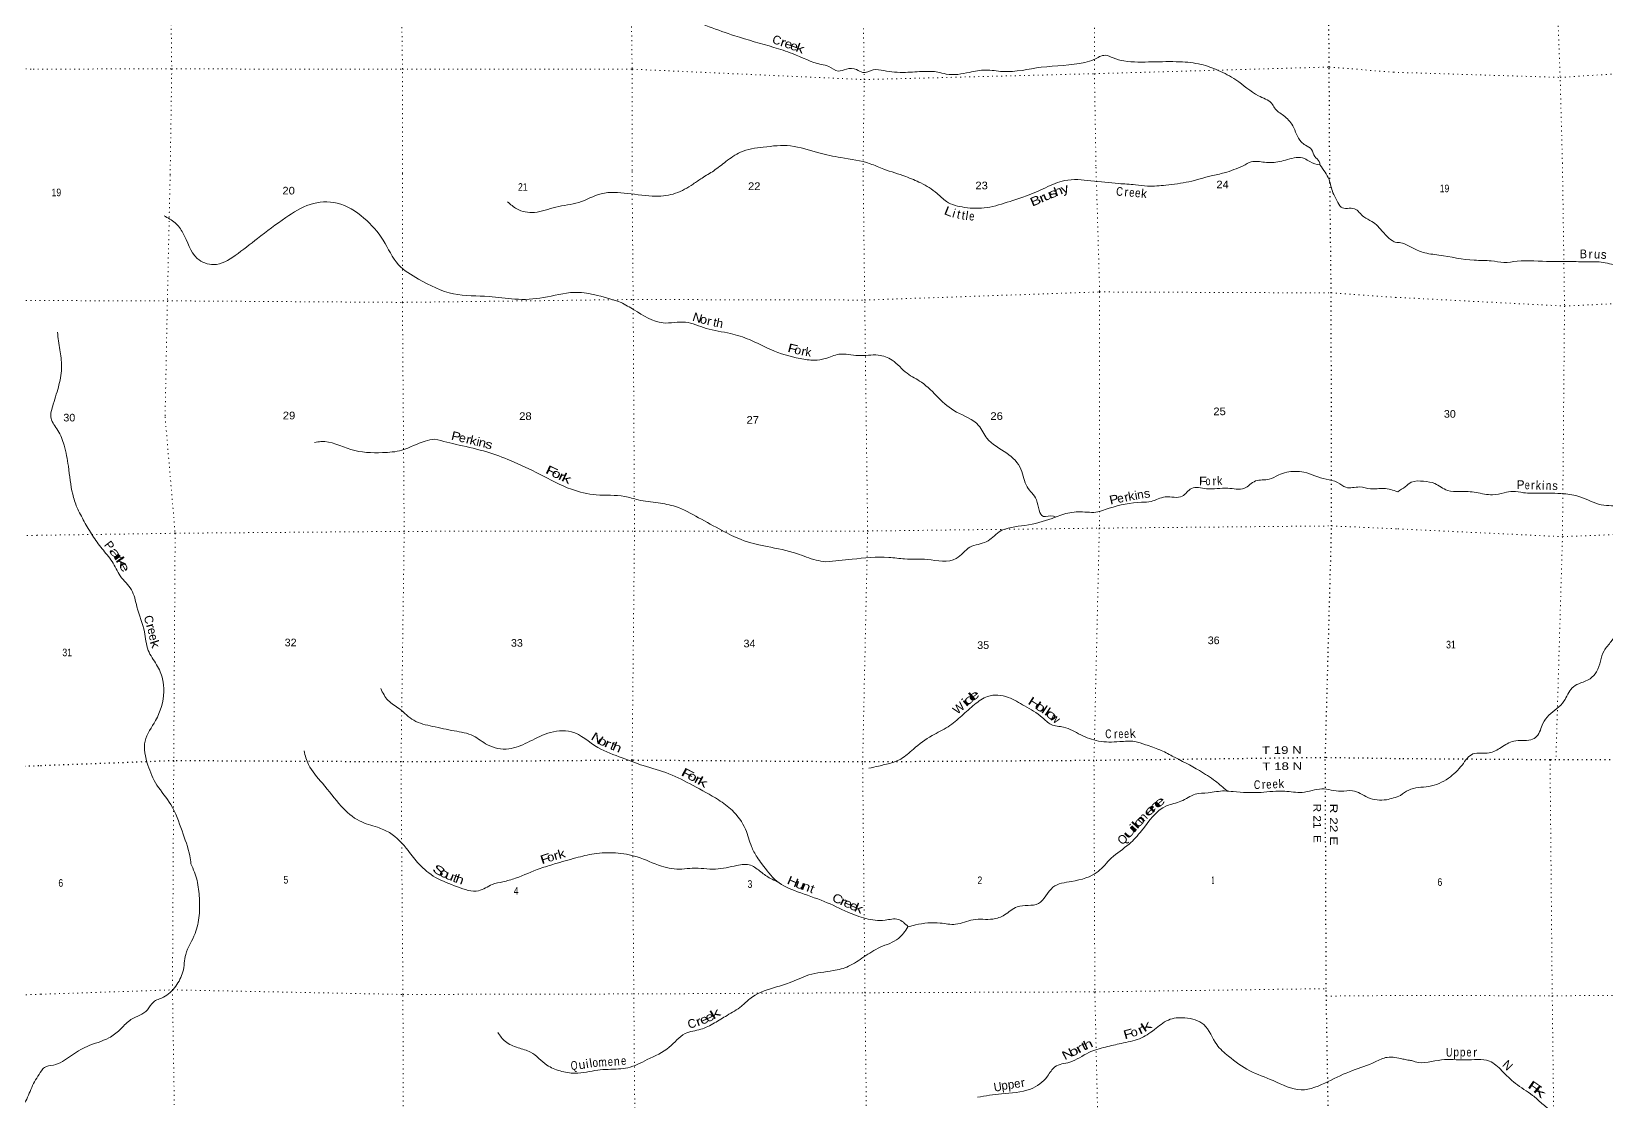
# Model space of a CAD drawing. Header units: feet. Extents: x -8 to 250644, y -192250 to 1368.
# Drawn here: x 187549 to 223749, y -158002 to -133394 of the extents above; entities that cross this region are included whole.
import ezdxf
from ezdxf.enums import TextEntityAlignment as Align

# ---------------------------------------------------------------- set-up
doc = ezdxf.new("R2010")
doc.units = ezdxf.units.FT
doc.header["$LTSCALE"] = 70
doc.linetypes.add('DOTTED', pattern=[1.5, 0.3, -1.2])
for name, color, linetype, lineweight in [('39', 7, 'Continuous', 13), ('6', 7, 'DOTTED', 25), ('7', 7, 'DOTTED', 13)]:
    doc.layers.add(name, color=color, linetype=linetype, lineweight=lineweight)
doc.layers.add('41', color=7, linetype='Continuous')

msp = doc.modelspace()

# ---------------------------------------------------------------- linework, layer by layer
at = {"layer": '39'}
for points in [[(187548.57, -129823.75), (187980.49, -129956.93), (188644.93, -129986.72), (189307.62, -130044.75), (189679.1, -130049.18), (190054.18, -130009.23), (190671.25, -129942.71), (191262.96, -129967.16), (191799.41, -129913.53), (192431.11, -129691.63), (193060.53, -129443.55), (193681.86, -129193.53), (193956.26, -129178.75), (194265.86, -129254.35), (194822.22, -129379.95), (195520.86, -129604.97), (195922.72, -129826.84), (196192.86, -130203.21), (196403.71, -130503.56), (196762.1, -131028.26), (197035.16, -131497.35), (197229.98, -131809.95), (197524.02, -131946.18), (197872.7, -132096), (198352.83, -132270.73), (199175.81, -132619.52), (199695.09, -132668.88), (199976.18, -132718.55), (200295.76, -132576.31), (200625.64, -132661.79), (200740.98, -132690.91), (201011.93, -132736.64), (201622.34, -132815.35), (201953.96, -132872.59), (202504.8, -133052.68), (203122.76, -133284.53), (203712.22, -133492.47), (204613.14, -133759.85), (205040.48, -133902.85), (205698.99, -134152.45), (205877.1, -134201.11), (206086.03, -134303.9), (206277.35, -134257.67), (206509.62, -134269.52), (206653.6, -134336.65), (206895.27, -134277.84), (207135.64, -134293.63), (207636.68, -134335.1), (208066.44, -134312.76), (208379.5, -134329.85), (208571.71, -134374.34), (209106.28, -134334.84), (209477.19, -134280.81), (209873.18, -134315.25), (210758.43, -134217.88), (211758.62, -134107.3), (211967.89, -134038.72), (212227.35, -133941.43), (212407.61, -134002.16), (212658.59, -134070.27), (213304.8, -134094.19), (213938.64, -134092.02), (214431.78, -134151.72), (214822.72, -134289.02), (215230.62, -134508.81), (215746.9, -134870.68), (215911.16, -134947.7), (216051.4, -135045.12), (216119.07, -135153.32), (216324.65, -135326.71), (216536.9, -135562.53), (216732.29, -135933.59), (216829.92, -136009.25), (216970.2, -136110.69), (217044.42, -136269.24), (217144.45, -136383.17), (217164.57, -136470.73)], [(203231.19, -136597.98), (203508.32, -136387.51), (203845.32, -136168.49), (204369.07, -136054.5), (204994.56, -136024.19), (205642.13, -136187.21), (206151.87, -136293.11), (206825.48, -136435.71), (207136.61, -136562.84)], [(215401.55, -136485.69), (215580.06, -136392.43), (215886.99, -136401.52), (216062.7, -136409.88), (216419.32, -136339.86), (216806.67, -136315.92), (216926.47, -136387.32), (217163.21, -136464.8)], [(217164.57, -136470.73), (217370.87, -136798.4), (217460.91, -137101.6), (217551.52, -137279.88), (217647.9, -137435.93), (217954.16, -137472.76), (218171.62, -137659.68), (218353.9, -137762.37), (218614.33, -138011.26), (218803.54, -138190.44), (218893.01, -138242.74)], [(232693.74, -136313.8), (232600.16, -136524.67), (232474.76, -136730.87), (232291.5, -137013.97), (232270.32, -137150.99), (232189.3, -137368.95), (231813.18, -137715.81), (231412.05, -137942.09), (231280.24, -138096.01), (231114.22, -138254.19), (230815.14, -138389.16), (230634.59, -138485.05), (230406.18, -138647.7), (230234.55, -138866.31), (230060.6, -139040.65), (229795.08, -139080.78), (229151.3, -139163.88), (228941.29, -139080.84), (228643.97, -139179.57), (228406.11, -139145.04), (228265.22, -139154.09), (228127.44, -139318.11), (227845.63, -139332.2), (227380.74, -139369.73), (227108.37, -139295.19), (226920.87, -139262.31), (226660.87, -139227.93), (226095.62, -139026.66), (225238.78, -138879.8), (224921.06, -138940.44), (224570.26, -138880.55), (224302, -138818.05), (223959.31, -138766.15), (223578.21, -138692.38), (223346.65, -138694.04), (222955.93, -138682.73), (222470.65, -138684.18), (221693.33, -138677.65), (221389.47, -138705.99), (221099.25, -138669.81), (220710.51, -138654.47), (219898.18, -138537.49), (219531.25, -138473.68), (219272.7, -138360.8), (219024.27, -138253.88), (218893.01, -138242.74)], [(203231.19, -136597.98), (202960.15, -136766.15), (202756.52, -136903.44), (202352.55, -137115.53), (201898.58, -137181.11), (201247.95, -137117.96), (200644.42, -137124.8), (200125.63, -137326.1), (199601.73, -137432.76), (199106.17, -137555.22), (198704.84, -137475.15), (198491.66, -137310.35)], [(215401.55, -136485.69), (214962.66, -136644.35), (214665.69, -136714.2), (214152.17, -136848.95), (213621.9, -136927.48), (213201.62, -136948.36), (212919.6, -136919.32), (212534.97, -136891.44), (211898.4, -136826.12), (211296.76, -136822.86), (210858.03, -136986.99), (210397.54, -137183.59), (210038.74, -137300.48), (209511.25, -137445.46), (208996.09, -137439.21), (208576, -137302.94), (208362.59, -137117.99), (207989.58, -136878.44), (207641.8, -136731.28), (207136.61, -136562.84)], [(201098, -139623.9), (200472.19, -139445.64), (200024.92, -139394.29), (199316.07, -139515.14), (198656.51, -139548.8), (198066.28, -139489), (197250.68, -139427.72), (196443.93, -139088.32), (195983.34, -138757.08), (195630.74, -138194.95), (195190.2, -137684.18), (194570.51, -137340.65), (193955.16, -137369.77), (193393.32, -137674.31), (192742.97, -138155.12), (192230.41, -138545.73), (191737.88, -138754.79), (191359.99, -138614.01), (191029.18, -138023.43), (190847.44, -137793.8), (190594.07, -137633.48)], [(201098, -139623.9), (201395.77, -139795.81), (202065.26, -140096.47), (202578.15, -140080.59), (203054.64, -140222.27), (203613.36, -140340.85), (204047.58, -140480.99), (204541.19, -140711.12), (205213.58, -140915.05), (205548.03, -140953.57), (205793.09, -140918.56), (206103.8, -140818.34), (206552.82, -140847.5), (207011.46, -140838.28), (207326.66, -140951.56), (207674.26, -141255.87), (208002.58, -141459.66), (208395.09, -141819.88), (208807.33, -142145.62), (209315.92, -142452.13), (209506.5, -142750.16), (209963.18, -143091.51), (210291.43, -143462.53), (210432.96, -143867.89), (210645.7, -144167.68), (210807.04, -144546.63), (211036.32, -144537.99), (211090.66, -144563.1)], [(188144.29, -140308.5), (188199.31, -140714.84), (188239.95, -141095.16), (188180.47, -141516.9), (188048.84, -141963.63), (188000.35, -142292.57), (188154.46, -142568.85), (188299.27, -142909.71), (188395.44, -143394.16), (188495.47, -144037.72), (188593.52, -144336.8), (188762.32, -144665.29), (188951.15, -144985.5), (189169.97, -145289.25), (189400.75, -145582.8), (189587.7, -145915.12), (189844.91, -146232.54), (189972.22, -146625.97), (190143.9, -147202.24), (190231.35, -147628.36), (190424.32, -147958.6), (190560.92, -148285.45), (190588.48, -148579.28), (190400.99, -149240.2), (190158.99, -149712.36), (190221.73, -150263.67), (190432.32, -150724.66), (190751.41, -151172.33), (191007.96, -151779.88), (191185.66, -152354.06), (191214.23, -152537.93)], [(242603.63, -140618.4), (242478.58, -140723.31), (242332.36, -140833.04), (242215.26, -140789.6), (242094.39, -140782.41), (241809.63, -140949.49), (241599.53, -141138.18), (241563.78, -141208.88), (241407.57, -141328.75), (241113.52, -141320.78), (240882.84, -141447.22), (240682.75, -141627.78), (240512.42, -141745.74), (240281.42, -141825.88), (240111.36, -141982.08), (239948.61, -142031.55), (239772.87, -141954.3), (239671.43, -141846.34), (239427.56, -141815.87), (239261.36, -141662.07), (239007.96, -141422.35), (238783.87, -141341.42), (238597.37, -141165.63), (238241.86, -141009.16), (238043.63, -140881.75), (237688.77, -140817.86), (237434.94, -140801.56), (237112.8, -140807.88), (236816.25, -140731.5), (236548.69, -140767.62), (236141.88, -140760.46), (235775.65, -140795.28), (235407.28, -140814.01), (235072.78, -140780.16), (234954.45, -140847.43), (234858.22, -140908.5), (234558.39, -141222.62), (234358.23, -141393.12), (234082, -141626.56), (233978.27, -141766.18), (233753.62, -141890.57), (233607.87, -142066.72), (233342.58, -142139.06), (232900.02, -142486.4), (232774.84, -142724.8), (232596.72, -142879.04), (232313.93, -143040.07), (231957.81, -143366.67), (231551.85, -143480.26), (231063.2, -143574.33), (230848.12, -143628.19), (230716.05, -143745.88), (230172.2, -144007.39), (229811.79, -144011.97), (229475.94, -144072.74), (229177.9, -144070.84), (229049.63, -144156.29), (228844.65, -144214.11), (228684.08, -144287.72), (228278.8, -144497.93), (228043.06, -144477.47), (227678.92, -144524.35), (227040.8, -144553.05), (226713.12, -144629.86), (226202.66, -144772.38), (225811.24, -144948.28), (225406.48, -145230.94), (225114.45, -145508.77), (224828.67, -145816.75), (224767.73, -146026.52), (224631.55, -146417.97), (224615.67, -146450.29), (224443.07, -146815.83), (224249.46, -147058.75), (223994.92, -147227.62), (223857.33, -147419.82), (223691.73, -147636.37), (223521.96, -148118.63), (223370.05, -148278.72), (223109.1, -148395.31), (222958.76, -148490.99), (222771.63, -148796.25), (222425.53, -149116.74), (222287.95, -149308.94), (222147.06, -149603.81), (222010.68, -149681.26), (221620.26, -149714.24), (221325.3, -149861.27), (221052.32, -149985.99), (220679.96, -150008.78), (220434.1, -150266.15)], [(196816.68, -142768.94), (196597.88, -142813.73), (196059.08, -143023.31), (195617.07, -143078.68), (194889.9, -143008.34), (194201.65, -142824.74), (194055.03, -142846.55)], [(196816.68, -142768.94), (197375.61, -142905.65), (198017.28, -143063.59), (198560.84, -143262.93), (199226.44, -143575.73), (199956.81, -143922.04), (200527.72, -144050.56), (201182.07, -144087.48), (201490.81, -144164.57), (201952.4, -144235.9), (202349.75, -144320.04), (202881.89, -144575.93), (203420.52, -144870.01), (203859.58, -145080.61), (204456.99, -145239.05), (205138.94, -145400.56), (205583.36, -145552.67), (205805.11, -145588.44)], [(205805.11, -145588.44), (206410.07, -145531.23), (207254.65, -145489.43), (207617.22, -145523.6), (208138.5, -145537.85), (208804.22, -145514.19), (209119.09, -145252.75), (209493.91, -145129.64), (209789.06, -144902.66), (210382.89, -144752.9), (211008.76, -144590.68), (211367.54, -144471.78), (211757.57, -144445.2), (211966.91, -144452.91), (212315.93, -144360.31), (213064.81, -144220.88), (213281.9, -144202.3), (213608.65, -144097.87), (213998.8, -144081.36), (214207.97, -143901.7), (214552.13, -143909.89), (215042.91, -143896.28), (215425.25, -143900.01), (215682.85, -143731.89), (215994.26, -143692.1), (216214.43, -143592.9), (216589.74, -143512.09), (216793.19, -143531.95), (217304.12, -143693.38), (217568.53, -143764.93), (217756.96, -143877.63), (218072.77, -143870.03), (218324.78, -143913.51), (218628.49, -143904.03), (218789.76, -143930.41), (218949.54, -143979.04)], [(226053.46, -144826), (225774.2, -144835.82), (225467.56, -144755.49), (225104.11, -144615.17), (224652.11, -144481.53), (224331.5, -144419.41), (224101.31, -144330.47), (223627.74, -144279.51), (223133.09, -144093.83), (222764.11, -144026.02), (222222.33, -144009.76), (221841.68, -144000.39), (221597.81, -143969.93), (221396.67, -144001.56), (221131.2, -144047.73), (220754.29, -143998.09), (220375.53, -143970.6), (220093.46, -143948.46), (219802.39, -143791.52), (219544.27, -143739.02), (219262.52, -143761.16), (219122.28, -143862.8), (218949.54, -143979.04)], [(207698.25, -153985.17), (207470.1, -153813.65), (207166.48, -153831.19), (206721.38, -153793.92), (206311.21, -153645.45), (205771.16, -153401.74), (205150.85, -153177.08), (204677.18, -152932.62), (204336.56, -152535.56), (204224.1, -152381.7), (204096.52, -152137.36), (203959.13, -151742.02), (203650.22, -151304.3), (203339.61, -151066.06), (202754.29, -150736.24), (202199.85, -150466.5), (201610.14, -150277.76), (201127.19, -150099.89), (200565.06, -149860.47), (199957.23, -149498.66), (199414.38, -149533.01), (198948.07, -149747.82), (198519.16, -149891.69), (198027.13, -149798.54), (197700.8, -149592.71), (197266.88, -149478.76), (196766.69, -149375.63), (196336.5, -149235.44), (196005.49, -148973.26), (195745.68, -148778.76), (195575.47, -148502.66)], [(215026.33, -150858.76), (214759.05, -150634.55), (214396.08, -150392.87), (213768.45, -150057.49), (213479.05, -149913.69), (213153.75, -149796.49), (212907.42, -149722.72), (212559.38, -149726.67), (212072.29, -149712.03), (211664.2, -149569.58), (211269.8, -149392.73), (210983.37, -149331.5), (210780.27, -149168.6), (210370.76, -148903.27), (210000.3, -148710.03), (209525.17, -148685.19), (209225.53, -148871.91), (208930.74, -149129.1), (208615.77, -149382.49), (208247.92, -149586.11), (207816.93, -149897.22), (207527.85, -150126.13), (207311.6, -150217.23), (207014.63, -150287.08), (206795.91, -150337.9)], [(193813.51, -149938.93), (193915.76, -150254.08), (194234.63, -150683.62), (194669.35, -151212.59), (195089.77, -151550.32), (195501.93, -151696.76), (195776.98, -151818.55), (196208.35, -152232.72), (196455.38, -152540.18), (196835.22, -152848.16), (197336.72, -153064.09), (197824.69, -153155.27), (198138.93, -153012.7), (198381.65, -152949.51), (198674.44, -152865.61), (199239.26, -152643.64), (199572.05, -152539.14), (200061.38, -152400.63), (200480.79, -152305.22), (200969.49, -152285.59), (201471.55, -152376.61), (202027.32, -152587.9), (202498.95, -152657.1), (202736.13, -152636.28), (203271.59, -152658.42), (203761.56, -152574.3), (204077.39, -152568.71), (204312.58, -152723.19), (204533.62, -152871.79), (204696.91, -152949.66)], [(220434.1, -150266.15), (220116.06, -150568.33), (219662.29, -150754.73), (219201.76, -150838.52), (219011.31, -150964.94)], [(219013.93, -150963.2), (218689.53, -151061.48), (218264.41, -151011.9), (217912.49, -150854.71), (217645.01, -150865.8), (217205.76, -150812.35), (216753.98, -150892), (216353.28, -150866.32), (215808.32, -150892.64), (215168.29, -150875.71), (214970.92, -150859.81), (214591.14, -150902.39), (214297.79, -150937.95), (213967.65, -151096.82), (213638.88, -151201.27), (213062.04, -151773.93), (212773.89, -152083.42), (212367.18, -152406.35), (212062.89, -152711.99), (211455.89, -152940.48), (211026.89, -153076.29), (210693.19, -153448.76), (210203.14, -153524.82), (209913.56, -153711.43), (209643.04, -153807.17), (209192.49, -153820.33), (208789.29, -153925.63), (208434.84, -153897.41), (207867.96, -153942.11), (207693.43, -153986.39)], [(191214.23, -152537.93), (191353.18, -152918.29), (191406.21, -153326.67), (191402.78, -153723.6), (191309, -154137.67), (191093.27, -154619.6), (191027.52, -155021.27), (190862.32, -155349.52), (190579.57, -155604.55), (190349.48, -155715.95), (190212.7, -155892.78), (190041.1, -156015.6), (189807.1, -156137.12), (189578.25, -156355.28), (189328.88, -156539.42), (188828.13, -156734.47), (188444.44, -156960.43), (188050.44, -157164.35), (187845.84, -157219.04), (187775.72, -157296.57)], [(207693.43, -153986.39), (207475.2, -154252.79), (207055.02, -154454.98), (206677.34, -154678.86), (206329.72, -154892.32), (205976.77, -154993.02), (205414.55, -155092.06), (204965.96, -155274.44), (204603.07, -155385.32), (204058.72, -155637.28), (203867.58, -155810.69), (203536.03, -156021.95), (203246.31, -156196.48), (202930.09, -156341.09), (202573.11, -156441.84), (202206.5, -156752.22), (201702.81, -157039.98), (201252.26, -157226.4), (201043.31, -157252.94), (200562.75, -157280.54), (200042.47, -157352.92), (199697.78, -157298.4), (199396.43, -157164.81), (199018.72, -156866.89), (198731.83, -156765.37), (198440.42, -156621.6), (198264.95, -156412.05)], [(209288.25, -157905.01), (209844.63, -157822.15), (210507.4, -157717.95), (210902.31, -157419.33), (211070.83, -157203.87), (211413.66, -157097.24), (211849.7, -156874.71), (212234.56, -156749.48), (212595.77, -156666.81), (213013, -156557.33), (213356.67, -156349.95), (213678.04, -156128.73), (214057.73, -156078.09), (214494.15, -156234.32), (214789.21, -156692.34), (215059.91, -156959.25), (215548.71, -157294.19), (216084.55, -157521.83), (216730.87, -157734.11), (217348.35, -157541.77), (217908.8, -157289.63), (218431.65, -157092.31), (218706.07, -156986.46), (218887.2, -156990.45), (219068.97, -157025.43)], [(219068.97, -157025.43), (219182.82, -157049.05), (219265.74, -157062.88), (219354.66, -157091.14), (219954.4, -157044.59), (220502.13, -157046.72), (221056.08, -157074.97), (221345.58, -157294.31), (221655.73, -157585.97), (222048.32, -157860.93), (222265.09, -158046.57), (222489.96, -158238.2), (222718.74, -158413.69)], [(187776.43, -157295.78), (187572.06, -157635.69), (187416.08, -157987.28), (187219.27, -158218.86), (186763.66, -158514.08), (186119.24, -158845.36), (185865.13, -158941.14), (185586.88, -158942.74), (185330.9, -159141.27), (185136.7, -159401), (184657.6, -159634.26), (184408.54, -159778.27), (184149.37, -160017.16), (183775.02, -160340.95), (183446.42, -160442.26), (182834.63, -160791), (182429.74, -161004.63), (181904.98, -161561.08), (181667.45, -161870.01), (181358.11, -162313.33), (181139.66, -162859.55), (181101.8, -163073.81), (181039.04, -163254.33), (180730.2, -163625.14), (180491.91, -163897.84), (180416.92, -164072.57), (180411.85, -164215.67), (180284.09, -164470.02), (180155.8, -164603.53), (180114.82, -164668.81), (179902.46, -164735.55), (179685.58, -164971.56), (179456.64, -165113.15), (179121.08, -165363.65), (178938.09, -165580.85), (178811.79, -165808.98), (178546.53, -166045.97), (178280.13, -166131.93), (178055.43, -166283.51), (177882.21, -166389.73), (177794.66, -166542.56), (177662.6, -166688.24), (177317.89, -166886.56), (176844.09, -167180.13), (176410.06, -167446.72), (176199.52, -167696.71), (176118.07, -167948.1), (175955.7, -168187.04), (175706.81, -168339.11), (175541.62, -168539.83), (175470.5, -168706.43), (175054.9, -168986.74), (174849.7, -169299.05), (174614.85, -169543.49), (174208.13, -169958.57), (174018.29, -170234.31), (173806.52, -170713.93), (173524.1, -171190.94), (173374.84, -171477.95), (173294.86, -171703.13), (173248.47, -171895.41), (173128.98, -172159.66), (173129.54, -172379.19), (173057.76, -172706.92), (172903.55, -173046.4), (172802.91, -173344.51), (172921.19, -173599.92), (172928.36, -173845.49), (172843.63, -174036.53), (172781.2, -174233.16), (172800.46, -174478.49), (172702.52, -174905.45), (172603.8, -175006.14), (172484.24, -175459.72), (172319.28, -175863.86), (172249.09, -176074.75), (172158.34, -176171.25), (171969.8, -176316.05), (171842.57, -176499.9), (171667.3, -176604.15), (171383.78, -176932.14), (171200.82, -177054.68), (171126.41, -177160.92), (170900.33, -177342.74), (170660.05, -177520.81), (170541.03, -177807.21), (170436.11, -178093.32), (170400.04, -178200.8), (170296.54, -178362.01), (170267.12, -178497.55), (170096.89, -178746.71)]]:
    msp.add_spline(points, degree=3, dxfattribs=at)
at = {"layer": '6'}
for points in [[(217388.07, -136466.21), (217375.6, -134211.63), (217330.96, -128809.02), (217278.64, -123652.45), (217217.53, -118423.38), (217214.7, -113167.54), (217166.93, -107857.7), (217124.54, -102684.9), (217076.87, -97385.14), (217030.36, -92204.32), (217040.55, -90648.55)], [(217424.58, -177319.23), (217422.81, -176934.2), (217418.99, -176779.11), (217479.19, -171657.59), (217469.32, -171500.56), (217483.94, -166265.79), (217462.23, -166129.04), (217410.46, -160982.13), (217396.64, -160831.18), (217309.43, -155577.9), (217307.44, -155406.67), (217285.95, -150094.21), (217431.27, -144765.76), (217421.31, -139406.84), (217388.07, -136466.21)], [(187718.25, -150283.58), (185653.08, -150359.34), (179935.51, -149949.41), (174494.2, -149731.26), (168881.82, -149722.02), (163576.35, -149730.73), (157859.7, -149749.78), (156427.07, -149743.51)], [(219004.85, -150121.08), (217285.95, -150094.21), (211968.85, -150160.46), (206651.38, -150194.48), (201353.19, -150155.76), (196041.8, -150193.74), (190818.18, -150166.25), (187718.25, -150283.58)], [(242912.57, -150053.94), (238535.62, -150098.78), (238362.49, -150104.04), (233191.33, -150088.6), (233066.53, -150095.53), (227875.76, -150154.7), (227714.62, -150147.8), (222585.84, -150146.14), (222450.92, -150145.09), (219004.85, -150121.08)]]:
    msp.add_lwpolyline(points, dxfattribs=at)
at = {"layer": '7'}
msp.add_line((217309.43, -155577.9), (219057.25, -155563.31), dxfattribs=at)
for points in [[(196078.76, -136660.01), (196074.99, -134260.68), (196004.9, -128938.97), (196009.91, -123658.85), (196010.54, -118344.51), (195845.7, -112828.16), (195801.41, -107667.47), (195865.64, -102457.34), (195885.1, -97003.71), (195838.03, -91764.42), (195846.75, -90841.42)], [(201111.48, -90795.38), (201095.88, -91682.76), (201180.92, -97294.64), (201157.35, -102534.62), (201158.24, -107798.55), (201237.93, -113069.77), (201311.72, -118357.18), (201280.78, -123669.8), (201280.05, -128974.07), (201353.84, -134261.47), (201350.97, -136613.92)], [(206661.95, -136566.26), (206687.49, -134499.62), (206608.98, -128936.06), (206550.87, -123600.11), (206613.92, -118269.03), (206641.36, -113218.53), (206526.86, -107897.25), (206618.96, -102646.52), (206536.84, -97332.99), (206411.33, -91917.06), (206382.47, -90748.02)], [(211740.35, -90698.65), (211757.7, -92009.93), (211772.54, -97255.57), (211798.69, -102626.1), (211868.5, -107919.6), (211926.78, -113271.67), (211920.88, -118253.42), (211935.97, -123525.27), (211975.27, -128794.87), (211979.15, -134365.21), (212015.25, -136516.95)], [(190597.6, -90886.13), (190609.99, -91799.42), (190576.57, -97063.69), (190552.82, -102285.52), (190567.84, -107549.31), (190562.95, -112841.52), (190700.57, -118257.33), (190746.53, -123589.36), (190707.74, -128924.24), (190771.85, -134254.08), (190735.86, -136703.54)], [(222424.36, -99452.39), (222444.18, -102860.7), (222346.08, -108140.1), (222358.43, -113380.63), (222473.82, -118679.02), (222284.9, -123922.65), (222492.57, -129172.2), (222682.05, -134411.77), (222735.59, -136414.44)], [(156316.58, -133679.09), (157998.79, -133601.3), (163341.86, -133643.62), (169171.96, -133691.06), (174541.29, -133537.69), (179781.95, -133601.21), (185631.69, -134216.59), (187585.99, -134259.36)], [(187585.99, -134259.36), (190771.85, -134254.08), (196075.02, -134264.71), (201353.84, -134261.47), (206687.49, -134499.62), (211979.15, -134365.21), (217375.6, -134211.63), (218852.82, -134332.05)], [(218852.82, -134332.05), (222686.33, -134450.02), (227949.99, -134111.51), (233302.29, -134088.74), (235334.88, -134086.94)], [(222735.59, -136414.44), (222783.96, -139708.47), (222736.85, -145012.48), (222585.84, -150146.14)], [(190735.86, -136703.54), (190671.12, -139588.85), (190619.65, -142258.88), (190849.93, -144933.78), (190818.18, -150166.25), (190788.87, -155434.97), (190872.47, -160724.56), (190851.3, -166001.24), (190857.28, -171364.24), (190853.09, -176717.28), (190834.84, -181899.23)], [(196244.32, -182164.36), (196167.57, -176771.94), (196193.33, -171370.3), (196125, -166010.02), (196099.51, -161046.15), (196085.82, -155540.19), (196041.8, -150193.74), (196114.98, -144890.28), (196073.9, -139624.38), (196078.76, -136660.01)], [(201350.97, -136613.92), (201376.92, -139558.29), (201408.61, -144882.72), (201353.19, -150155.76), (201391.34, -155516.38), (201436.84, -160816.48), (201666.27, -166015.77), (201511.9, -171430.96), (201507.24, -176743.71), (201551.31, -182267.45)], [(206827.51, -182145.26), (206768.35, -176708.31), (206731.19, -171432.3), (206825.44, -166037.94), (206767.73, -160725.89), (206705, -155500.53), (206651.38, -150194.48), (206766.71, -144882.49), (206698.95, -139570.56), (206661.95, -136566.26)], [(212015.25, -136516.95), (212099.16, -139384.5), (212091.86, -144816.15), (211968.85, -150160.46), (211988.5, -155487.05), (212110.26, -160770.16), (212155.85, -166078.32), (212121.41, -167817.29)], [(156353.27, -139014.52), (157947.29, -139010.86), (163463.33, -139042.2), (168947.88, -139110.43), (174387.07, -139034.56), (179841.41, -139008.73), (185739.95, -139586.2), (187629.93, -139582.8)], [(218902.66, -139508.33), (222785.97, -139708.45), (228068.01, -139457.42), (233409.46, -139348.87), (238595.18, -139144.81), (243930.21, -139267.78), (246508.27, -139331.84)], [(187629.93, -139582.8), (190671.12, -139588.85), (196073.9, -139624.38), (201376.92, -139558.29), (206698.95, -139570.56), (212099.16, -139384.5), (217421.31, -139406.84), (218902.66, -139508.33)], [(187674.49, -144981.48), (185611.77, -145018.8), (180283.82, -144435.82), (174544.14, -144318.38), (170206.51, -144374.01)], [(187674.49, -144981.48), (190849.93, -144933.78), (196100.9, -144890.44), (201408.61, -144882.72), (206766.71, -144882.49), (212091.86, -144816.15), (217431.27, -144765.76), (218953.94, -144833.25)], [(218953.94, -144833.25), (222736.85, -145012.48), (228081.55, -144795.21), (233457.15, -144960.16), (238719.74, -144805.87), (242628.81, -144756.18)], [(222450.92, -150145.09), (222501.33, -155571.18), (222567.18, -160902.56), (222662.76, -166167.31), (222657.89, -171464.98), (222679.64, -176824.86), (222734.43, -182015.43)], [(156464.29, -155155.46), (157961.81, -155136.61), (163726.96, -154994.54), (168822.81, -155086.75), (174420.46, -155259.43), (179967.54, -155328.41), (185637.89, -155602.34), (187761.6, -155536.1)], [(187761.6, -155536.1), (190788.87, -155434.97), (196085.82, -155540.19), (201385.45, -155528.53), (206705, -155500.53), (211988.43, -155481), (217307.44, -155406.67)], [(219057.25, -155563.31), (222501.33, -155571.18), (227843.28, -155535.09), (233145.2, -155531.48), (238410.17, -155429.52), (239347.77, -155421.18)]]:
    msp.add_lwpolyline(points, dxfattribs=at)

# ---------------------------------------------------------------- texts
at = {"layer": '41'}
for s, rotation, p in [('C', 343.468, (204651.18, -133687.69)), ('r', 355.885, (212705.84, -137183.52)), ('k', 354.275, (213108.86, -137220.47)), ('i', 343.1, (208724.02, -137671.33)), ('t', 348.285, (208839.39, -137694.97)), ('t', 350.285, (208950.51, -137717.39)), ('l', 351.504, (209035.78, -137727)), ('r', 359.8, (223382.88, -138612.33)), ('s', 354.129, (223676.12, -138622.11)), ('t', 348.319, (203240.13, -140179.81)), ('k', 352.374, (205392.69, -140864.33)), ('i', 346.125, (197788.66, -142924.72)), ('r', 1.595, (214737.73, -143832.16)), ('P', 358.518, (221771.92, -143914.69)), ('e', 12.173, (212595.89, -144223.7)), ('i', 9.921, (212952.16, -144159.37)), ('n', 9.087, (213049.33, -144139.64)), ('r', 358.586, (222051.22, -143925.51)), ('i', 358.394, (222292.33, -143931.69)), ('P', 308.235, (189261.09, -145275.64)), ('C', 286.438, (190151.9, -146946.67)), ('e', 282.82, (190226.91, -147203.64)), ('e', 282.977, (190256.92, -147347.17)), ('W', 41.026, (208924.51, -149028.48)), ('w', 320.304, (211020.5, -149262.48)), ('r', 2.044, (212472.28, -149646.65)), ('k', 4.617, (212865.7, -149636.42)), ('r', 1.427, (215871.51, -150811.04)), ('m', 45.884, (213141.87, -151556.37)), ('Q', 41.73, (212692.43, -152046.5)), ('C', 14.848, (202752.16, -156304.65)), ('i', 9.519, (200334.61, -157230.88)), ('l', 9.519, (200419.1, -157216.72)), ('r', 0.576, (220731.81, -156969.2)), ('N', 316.039, (221406.18, -157241.07)), ('p', 8.552, (209925.75, -157728.13)), ('p', 8.552, (210074.46, -157706.68))]:
    msp.add_text(s, height=200, rotation=rotation, dxfattribs=at).set_placement(p, align=Align.CENTER)
for s, rotation, width, p in [('r', 341.863, 1.3, (204796.39, -133736.32)), ('e', 341.133, 1.15, (204917.98, -133775.83)), ('e', 341.133, 1.15, (205049.35, -133822.96)), ('k', 339.422, 1.4, (205182.21, -133874.35)), ('B', 22.628, 1.4, (210662.98, -137376.3)), ('r', 23.611, 1.45, (210816.6, -137310.68)), ('u', 23.611, 1.45, (210934.53, -137257.12)), ('s', 22.909, 1.5, (211059.3, -137205.91)), ('h', 20.916, 1.3, (211183.68, -137154.64)), ('y', 20.916, 1.3, (211331.4, -137098.54)), ('C', 355.824, 0.8, (212550.36, -137173.31)), ('e', 355.885, 0.8, (212833.47, -137194.51)), ('e', 353.967, 0.85, (212967.65, -137205.96)), ('L', 338.25, 1.3, (208594.78, -137624.23)), ('e', 355.417, 0.8, (209153.41, -137739.24)), ('B', 0.066, 0.95, (223217.22, -138608.13)), ('u', 356.521, 0.95, (223527.38, -138614.23)), ('N', 342.151, 1.1, (202825.25, -140071.17)), ('o', 344.143, 1.1, (202972.78, -140112.8)), ('r', 348.319, 1.1, (203107.88, -140149.91)), ('h', 348.319, 1.05, (203348.8, -140201.39)), ('F', 345.731, 1.4, (205020.66, -140783.45)), ('o', 345.731, 1.05, (205140.76, -140815.77)), ('r', 348.367, 1.1, (205276.42, -140846.31)), ('P', 346.256, 1.2, (197283.84, -142800.84)), ('e', 346.219, 1.05, (197432.82, -142837.32)), ('r', 346.219, 1.15, (197570.84, -142871.82)), ('k', 346.219, 1.2, (197681.49, -142898.31)), ('n', 346.125, 1.15, (197891.67, -142947.23)), ('s', 346.125, 1.25, (198037.74, -142986.23)), ('F', 334.59, 1.65, (199460.51, -143596.4)), ('o', 334.59, 1.35, (199573.64, -143652.11)), ('r', 334.674, 1.5, (199699, -143712.85)), ('k', 334.674, 1.55, (199805.47, -143761.78)), ('F', 358.582, 1.1, (214469.78, -143831.92)), ('o', 1.595, 0.75, (214592.58, -143828.92)), ('k', 1.582, 0.9, (214861.28, -143828.55)), ('P', 13.173, 1.2, (212450.63, -144251.09)), ('r', 13.921, 1.15, (212736.07, -144197.25)), ('k', 9.921, 1.1, (212843.73, -144178.34)), ('s', 8.696, 1.1, (213200.91, -144115.63)), ('e', 358.594, 0.75, (221925.72, -143922.43)), ('k', 358.586, 0.9, (222181.7, -143928.73)), ('n', 358.394, 0.85, (222415, -143935.13)), ('s', 358.168, 0.95, (222563.32, -143939.11)), ('a', 308.112, 1.85, (189399.64, -145447.78)), ('r', 307.112, 1.9, (189484.89, -145558.56)), ('k', 304.79, 1.85, (189540.85, -145654.41)), ('e', 300.12, 1.5, (189600.8, -145757.34)), ('r', 286.438, 1.25, (190195.94, -147095.36)), ('k', 288.027, 1.3, (190294.32, -147511.39)), ('i', 41.18, 1.75, (209069.04, -148899.66)), ('d', 41.18, 2.05, (209162.22, -148822.77)), ('e', 37.255, 1.75, (209261.18, -148745.92)), ('H', 327.599, 1.55, (210554.94, -148924.05)), ('o', 326.519, 1.6, (210682.52, -149008.04)), ('l', 326.519, 1.35, (210777.65, -149070.96)), ('l', 326.519, 1.35, (210849.43, -149118.44)), ('o', 321.076, 1.8, (210931.82, -149186.02)), ('C', 0.774, 0.75, (212301.77, -149646.07)), ('e', 1.961, 0.75, (212590.06, -149645.57)), ('e', 2.028, 0.75, (212721.53, -149641.03)), ('N', 328.361, 1.4, (200501.34, -149734.88)), ('o', 333.669, 1.35, (200630.78, -149803.74)), ('r', 335.234, 1.5, (200755.7, -149858.31)), ('t', 336.234, 1.2, (200869.15, -149906.6)), ('h', 337.625, 1.35, (200973.43, -149948.32)), ('F', 331.931, 1.75, (202580.36, -150555.51)), ('o', 332.431, 1.4, (202695.3, -150613.1)), ('r', 332.431, 1.55, (202820.99, -150680.81)), ('k', 331.392, 1.65, (202929.41, -150741.04)), ('k', 3.103, 0.95, (216278.91, -150790.99)), ('C', 359.048, 0.75, (215716, -150815.48)), ('e', 3.425, 0.8, (215993.14, -150806.19)), ('e', 3.103, 0.8, (216138.14, -150798.62)), ('e', 45.884, 2, (213319.88, -151368.27)), ('n', 42.804, 2.05, (213420.03, -151281.41)), ('e', 39.853, 1.85, (213525.73, -151192.32)), ('u', 46.648, 2.1, (212854.38, -151867.09)), ('i', 47.442, 1.8, (212944.05, -151771)), ('l', 47.442, 1.75, (212995.08, -151712.5)), ('o', 46.938, 1.95, (213073.54, -151629.36)), ('F', 17.897, 1.5, (199391.02, -152511.9)), ('o', 16.969, 1.1, (199506.52, -152475.5)), ('r', 16.082, 1.25, (199632.14, -152438.56)), ('k', 16.082, 1.25, (199757.55, -152402.4)), ('S', 326.618, 1.6, (196860.63, -152769.55)), ('o', 331.374, 1.45, (196993.75, -152839.36)), ('u', 338.541, 1.4, (197126.95, -152899.92)), ('t', 338.541, 1.15, (197253.98, -152950.84)), ('h', 340.459, 1.25, (197361.57, -152987.58)), ('H', 337.416, 1.3, (205011.03, -153034.83)), ('u', 338.679, 1.4, (205180.69, -153103.12)), ('n', 340.217, 1.3, (205323.47, -153152.41)), ('t', 339.828, 1.1, (205459.73, -153203.57)), ('C', 335.562, 1.2, (206034.86, -153429.43)), ('r', 335.562, 1.45, (206168.31, -153489.02)), ('e', 337.448, 1.25, (206278.32, -153535.91)), ('e', 337.2, 1.25, (206414.14, -153597.09)), ('k', 338.7, 1.4, (206529.18, -153651.09)), ('e', 24.286, 1.3, (203172.01, -156146.1)), ('k', 30.684, 1.7, (203312.76, -156064.21)), ('r', 19.569, 1.35, (202913.57, -156253.78)), ('e', 22.551, 1.25, (203041.93, -156205.5)), ('F', 15.403, 1.4, (212784.23, -156542.38)), ('o', 16.767, 1.1, (212916.52, -156499.73)), ('r', 24.856, 1.5, (213087.1, -156436.5)), ('k', 32.259, 1.75, (213220.86, -156352.99)), ('r', 28.901, 1.6, (211677.31, -156868.95)), ('t', 26.98, 1.3, (211780.71, -156816.41)), ('h', 24.442, 1.4, (211874.97, -156775.96)), ('Q', 3.757, 0.75, (200027, -157272.46)), ('u', 8.603, 1.05, (200213.86, -157250.95)), ('o', 6.589, 0.85, (200516.25, -157205.81)), ('m', 3.274, 0.85, (200680.26, -157193.89)), ('e', 3.3, 0.8, (200858.35, -157183.53)), ('n', 3.3, 0.9, (201005.65, -157175.17)), ('e', 4.371, 0.8, (201165.02, -157161.95)), ('N', 27.618, 1.3, (211408.36, -156995.94)), ('o', 26.974, 1.4, (211543.27, -156937.04)), ('U', 359.94, 0.75, (220133.6, -156971.62)), ('p', 359.615, 0.85, (220293.84, -156962.95)), ('p', 359.615, 0.85, (220442.01, -156966.32)), ('e', 0.576, 0.75, (220587.87, -156965.85)), ('U', 8.471, 0.95, (209771.13, -157762.5)), ('e', 9.317, 0.95, (210219.9, -157684.06)), ('r', 9.317, 1.05, (210348.35, -157663.73)), ('F', 325.573, 1.95, (222044.28, -157754.35)), ('k', 319.424, 2.1, (222151.44, -157849.83))]:
    msp.add_text(s, height=200, rotation=rotation, dxfattribs=dict(at, width=width)).set_placement(p, align=Align.CENTER)
at = {"layer": '6'}
for s, rotation, width, p in [('T 19 N', 0.714, 1.3, (215831.11, -150013.78)), ('T 18 N', 0.714, 1.3, (215840.73, -150384.03)), ('R 21  E', 270.232, 1.15, (217011.36, -151153.66)), ('R 22 E', 270.232, 1.35, (217390.96, -151147.65))]:
    msp.add_text(s, height=175, rotation=rotation, dxfattribs=dict(at, width=width)).set_placement(p)
at = {"layer": '7'}
for s, width, p in [('24', 1.1, (214781.7, -137000.98)), ('19', 0.85, (188009.38, -137183.25)), ('20', 1.1, (193315.25, -137141.95)), ('21', 0.85, (198729.9, -137058.35)), ('22', 1.1, (204017.65, -137040.26)), ('23', 1.1, (209242.92, -137023.57)), ('19', 0.85, (219914.45, -137091.29)), ('30', 1.05, (188280.98, -142362.2)), ('29', 1.1, (193324.32, -142313.9)), ('28', 1.1, (198757.93, -142327.53)), ('27', 1.1, (203982.42, -142414.29)), ('26', 1.1, (209588.05, -142326.5)), ('25', 1.1, (214712.08, -142218.28)), ('30', 1.05, (220011.18, -142276.42)), ('36', 1.05, (214583.32, -147483.95)), ('31', 0.85, (188257.92, -147762.23)), ('32', 1.05, (193367.49, -147533.54)), ('33', 1.05, (198568.66, -147542.98)), ('34', 1.05, (203914.05, -147557.46)), ('35', 1.05, (209285.22, -147594.2)), ('31', 0.85, (220062.33, -147582.56)), ('6', 0.85, (188166.08, -153063.32)), ('5', 0.85, (193339.67, -152991.05)), ('4', 0.85, (198632.76, -153243.96)), ('3', 0.85, (204005.36, -153088.28)), ('2', 0.85, (209289.94, -153003.68)), ('1', 0.4, (214670.52, -153002.07)), ('6', 0.85, (219863.5, -153043.24))]:
    msp.add_text(s, height=175, dxfattribs=dict(at, width=width)).set_placement(p)

doc.saveas('drawing.dxf')
